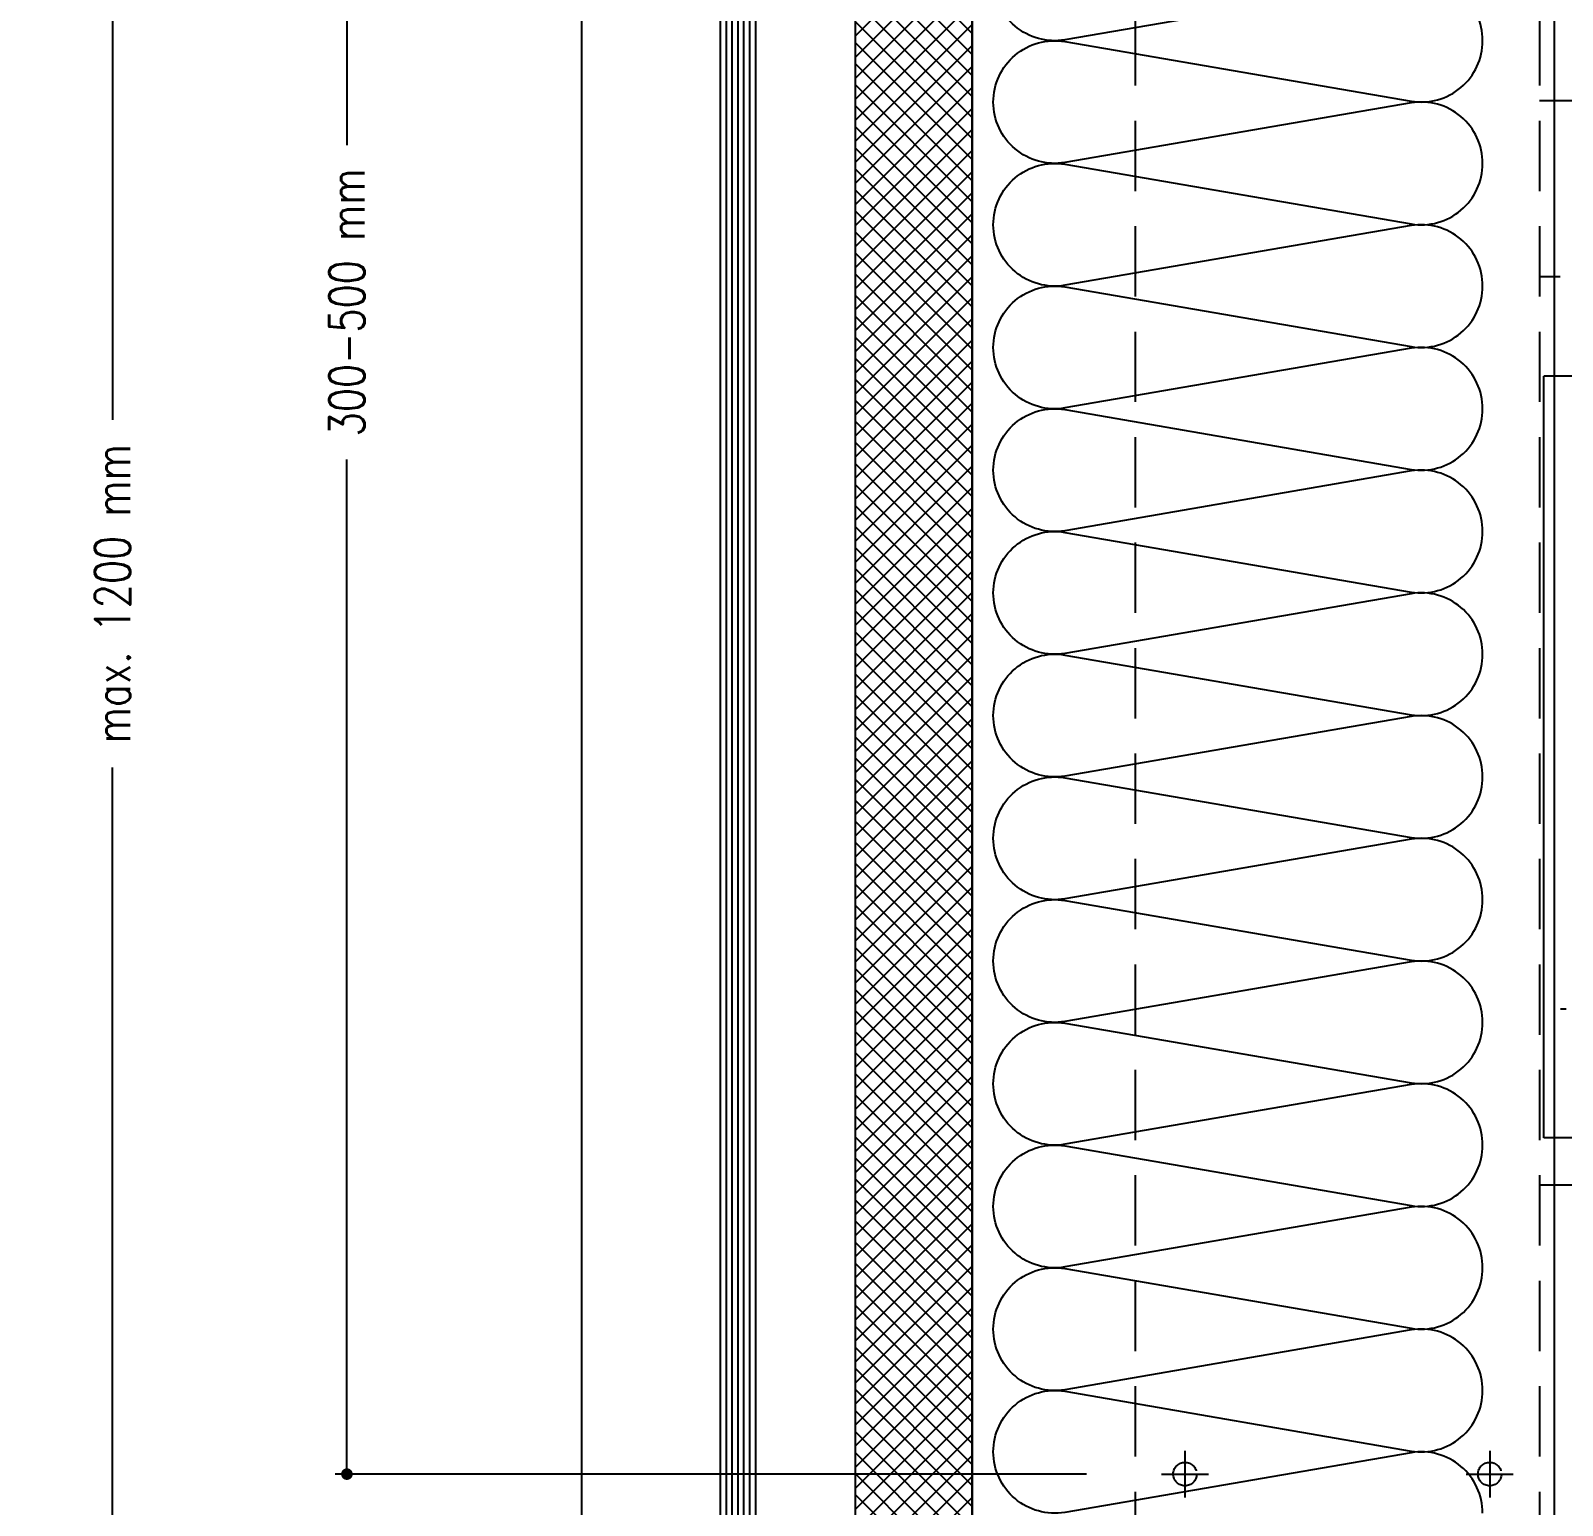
# Model space of a CAD drawing. Extents: x 49 to 186, y 55 to 252.
# Drawn here: x 48.9 to 114.3, y 112.9 to 175.8 of the extents above; entities that cross this region are included whole.
import ezdxf

# ---------------------------------------------------------------- set-up
doc = ezdxf.new("R2010")
doc.units = 0
doc.header["$LTSCALE"] = 6
for name, pattern in [('AUSGEZOGEN', [0]), ('CENTER', [1.02, 0.5, -0.25, 0.02, -0.25]), ('VERDECKT', [0.75, 0.5, -0.25])]:
    doc.linetypes.add(name, pattern=pattern)
doc.layers.get('0').update_dxf_attribs({"color": 4, "linetype": 'CONTINUOUS'})
doc.layers.get('DEFPOINTS').update_dxf_attribs({"linetype": 'AUSGEZOGEN'})
for name, color, linetype in [('CENT_12', 40, 'CENTER'), ('CONST12', 40, 'CONTINUOUS'), ('CONST35', 3, 'CONTINUOUS'), ('HIDE_12', 40, 'VERDECKT'), ('HIDE_25', 3, 'VERDECKT'), ('LLMASSE', 7, 'CONTINUOUS')]:
    doc.layers.add(name, color=color, linetype=linetype)
doc.styles.get("Standard").update_dxf_attribs({"font": 'simplex.shx', "width": 0.8})
doc.dimstyles.new('DOK-1ZU4-PUNKT', dxfattribs={"dimscale": 0.33, "dimtxt": 4.55, "dimasz": 1.5, "dimexe": 1.5, "dimexo": 0.6, "dimgap": 1.5, "dimtad": 0, "dimlfac": 4, "dimdsep": 46, "dimtxsty": 'Standard', "dimblk": 'PUNKT', "dimblk1": 'PUNKT', "dimblk2": 'PUNKT', "dimcen": 0, "dimclrd": 40, "dimclre": 40, "dimclrt": 40, "dimadec": 0, "dimazin": 0, "dimtfac": 0.7, "dimtdec": 4, "dimtofl": 0, "dimtmove": 0, "dimatfit": 3, "dimldrblk": 'PUNKT', "dimfxl": 1, "dimtolj": 1, "dimtzin": 0, "dimarcsym": 0})

# ---------------------------------------------------------------- blocks, each defined once
blk = doc.blocks.new('PUNKT')
at = {"color": 0, "linetype": 'CONTINUOUS'}
blk.add_line((-0.5, 0), (-1, 0), dxfattribs=at)
at = {"color": 0, "linetype": 'CONTINUOUS', "const_width": 0.5}
blk.add_lwpolyline([(-0.25, 0, 1), (0.25, 0, 1)], format="xyb", close=True, dxfattribs=at)
blk = doc.blocks.new('*D92')
at = {"layer": 'DEFPOINTS', "color": 0, "transparency": 16777216}
for p in [(74.072, 233.345), (52.422, 70.23), (71.251, 70.23)]:
    blk.add_point(p, dxfattribs=at)
at = {"layer": 'LLMASSE', "color": 40, "lineweight": -2, "transparency": 16777216}
for p, q in [((73.874, 233.345), (51.927, 233.345)), ((52.422, 232.85), (52.422, 159.204)), ((52.422, 70.725), (52.422, 144.371)), ((71.053, 70.23), (51.927, 70.23))]:
    blk.add_line(p, q, dxfattribs=at)
at = {"layer": 'LLMASSE', "color": 40, "lineweight": -2, "transparency": 16777216, "xscale": 0.495, "yscale": 0.495, "zscale": 0.495}
for p, rotation in [((52.422, 233.345), 90), ((52.422, 70.23), 270)]:
    blk.add_blockref('PUNKT', p, dxfattribs=dict(at, rotation=rotation))
at = {"layer": 'LLMASSE', "color": 40, "transparency": 16777216, "insert": (52.422, 151.788), "char_height": 1.5015, "attachment_point": 5, "rotation": 90}
blk.add_mtext('\\A1;max. 1200 mm', dxfattribs=at)
blk = doc.blocks.new('*D93')
at = {"layer": 'DEFPOINTS', "color": 0, "transparency": 16777216}
for p in [(62.422, 214.22), (97.172, 214.22), (94.172, 114.22)]:
    blk.add_point(p, dxfattribs=at)
at = {"layer": 'LLMASSE', "color": 40, "lineweight": -2, "transparency": 16777216}
for p, q in [((96.974, 214.22), (61.927, 214.22)), ((62.422, 213.725), (62.422, 170.922)), ((62.422, 114.715), (62.422, 157.519)), ((93.974, 114.22), (61.927, 114.22))]:
    blk.add_line(p, q, dxfattribs=at)
at = {"layer": 'LLMASSE', "color": 40, "lineweight": -2, "transparency": 16777216, "xscale": 0.495, "yscale": 0.495, "zscale": 0.495}
for p, rotation in [((62.422, 214.22), 90), ((62.422, 114.22), 270)]:
    blk.add_blockref('PUNKT', p, dxfattribs=dict(at, rotation=rotation))
at = {"layer": 'LLMASSE', "color": 40, "transparency": 16777216, "insert": (62.422, 164.22), "char_height": 1.5015, "attachment_point": 5, "rotation": 90}
blk.add_mtext('\\A1;300-500 mm', dxfattribs=at)
blk = doc.blocks.new('*U81', base_point=(401.35, -296.72))
for points in [[(401.35, 90.77, 0.463678), (389.15, 101.1), (330.05, 90.91, -0.463678), (317.85, 101.24, -0.463678)], [(317.85, 80.29, -0.463678), (330.05, 90.62), (389.15, 80.44, 0.463678), (401.35, 90.77, 0.463678)], [(401.35, 69.82, 0.463678), (389.15, 80.15), (330.05, 69.97, -0.463678), (317.85, 80.29, -0.463678)], [(317.85, 59.35, -0.463678), (330.05, 69.68), (389.15, 59.49, 0.463678), (401.35, 69.82, 0.463678)], [(401.35, 48.88, 0.463678), (389.15, 59.21), (330.05, 49.02, -0.463678), (317.85, 59.35, -0.463678)], [(317.85, 38.4, -0.463678), (330.05, 48.73), (389.15, 38.55, 0.463678), (401.35, 48.88, 0.463678)], [(401.35, 27.93, 0.463678), (389.15, 38.26), (330.05, 28.08, -0.463678), (317.85, 38.4, -0.463678)], [(317.85, 17.46, -0.463678), (330.05, 27.79), (389.15, 17.6, 0.463678), (401.35, 27.93, 0.463678)], [(401.35, 6.99, 0.463678), (389.15, 17.32), (330.05, 7.13, -0.463678), (317.85, 17.46, -0.463678)], [(317.85, -3.49, -0.463678), (330.05, 6.84), (389.15, -3.34, 0.463678), (401.35, 6.99, 0.463678)], [(401.35, -13.96, 0.463678), (389.15, -3.63), (330.05, -13.82, -0.463678), (317.85, -3.49, -0.463678)], [(317.85, -24.43, -0.463678), (330.05, -14.1), (389.15, -24.29, 0.463678), (401.35, -13.96, 0.463678)], [(401.35, -34.9, 0.463678), (389.15, -24.58), (330.05, -34.76, -0.463678), (317.85, -24.43, -0.463678)], [(317.85, -45.38, -0.463678), (330.05, -35.05), (389.15, -45.23, 0.463678), (401.35, -34.9, 0.463678)], [(401.35, -55.85, 0.463678), (389.15, -45.52), (330.05, -55.71, -0.463678), (317.85, -45.38, -0.463678)], [(317.85, -66.32, -0.463678), (330.05, -55.99), (389.15, -66.18, 0.463678), (401.35, -55.85, 0.463678)], [(401.35, -76.79, 0.463678), (389.15, -66.47), (330.05, -76.65, -0.463678), (317.85, -66.32, -0.463678)], [(317.85, -87.27, -0.463678), (330.05, -76.94), (389.15, -87.12, 0.463678), (401.35, -76.79, 0.463678)], [(401.35, -97.74, 0.463678), (389.15, -87.41), (330.05, -97.6, -0.463678), (317.85, -87.27, -0.463678)], [(317.85, -108.21, -0.463678), (330.05, -97.88), (389.15, -108.07, 0.463678), (401.35, -97.74, 0.463678)], [(401.35, -118.68, 0.463678), (389.15, -108.36), (330.05, -118.54, -0.463678), (317.85, -108.21, -0.463678)], [(317.85, -129.16, -0.463678), (330.05, -118.83), (389.15, -129.01, 0.463678), (401.35, -118.68, 0.463678)], [(401.35, -139.63, 0.463678), (389.15, -129.3), (330.05, -139.49, -0.463678), (317.85, -129.16, -0.463678)], [(317.85, -150.1, -0.463678), (330.05, -139.77), (389.15, -149.96, 0.463678), (401.35, -139.63, 0.463678)], [(401.35, -160.57, 0.463678), (389.15, -150.25), (330.05, -160.43, -0.463678), (317.85, -150.1, -0.463678)]]:
    blk.add_lwpolyline(points, format="xyb")

msp = doc.modelspace()

# ---------------------------------------------------------------- hatches: boundary and pattern name
at = {"layer": 'CONST12'}
h = msp.add_hatch(dxfattribs=at)
h.set_pattern_fill('ANSI37', color=256, scale=0.2, style=0, double=1)
h.set_pattern_definition([(45, (0, -10), (-0.4490128, 0.4490128), []), (135, (0, -10), (-0.4490128, -0.4490128), [])])
edge = h.paths.add_edge_path()
edge.add_line((84.0971, 230.4704), (84.0971, 73.1047))
edge.add_line((84.0971, 73.1047), (89.0471, 73.1047))
edge.add_line((89.0471, 73.1047), (89.0471, 77.3547))
edge.add_arc((90.1721, 77.3547), 1.125, 162.853764, 180, ccw=False)
edge.add_line((89.0971, 77.6864), (89.0971, 230.4704))
edge.add_line((89.0971, 230.4704), (84.0971, 230.4704))

# ---------------------------------------------------------------- linework, layer by layer
at = {"layer": 'CENT_12'}
for p, q in [((98.1721, 115.2204), (98.1721, 113.2204)), ((111.1721, 115.2204), (111.1721, 113.2204)), ((97.1721, 114.2204), (99.1721, 114.2204)), ((110.1721, 114.2204), (112.1721, 114.2204))]:
    msp.add_line(p, q, dxfattribs=at)
for points in [[(120.2971, 165.3167), (113.2971, 165.3167)], [(120.5471, 134.0667), (114.1871, 134.0667)]]:
    msp.add_lwpolyline(points, dxfattribs=at)
at = {"layer": 'CONST12'}
msp.add_lwpolyline([(79.8462, 73.1047), (89.0971, 73.1047), (89.0971, 230.4704), (79.8462, 230.4704), (79.8462, 225.4704), (84.0971, 225.4704), (84.0971, 78.1047), (79.8462, 78.1047), (79.8462, 73.1047)], dxfattribs=at)
at = {"layer": 'CONST35'}
for p, q in [((72.4221, 244.5954), (72.4221, 59.0072)), ((78.3462, 230.4704), (78.3462, 73.1047)), ((78.5962, 230.4704), (78.5962, 73.1047)), ((78.8462, 230.4704), (78.8462, 73.1047)), ((79.0962, 230.4704), (79.0962, 73.1047)), ((79.3462, 230.4704), (79.3462, 73.1047)), ((79.5962, 230.4704), (79.5962, 73.1047)), ((79.8462, 230.4704), (79.8462, 73.1047)), ((84.0971, 230.4704), (84.0971, 73.1047)), ((89.0971, 230.4704), (89.0971, 73.1047)), ((113.9221, 224.7204), (113.9221, 78.8547))]:
    msp.add_line(p, q, dxfattribs=at)
for points in [[(140.9846, 161.0667), (113.4846, 161.0667)], [(113.4846, 128.5667), (113.4846, 161.0667)], [(140.9846, 128.5667), (113.4846, 128.5667)]]:
    msp.add_lwpolyline(points, dxfattribs=at)
at = {"layer": 'HIDE_12'}
msp.add_lwpolyline([(113.2971, 126.5667), (115.2971, 126.5667), (115.2971, 172.8167), (113.2971, 172.8167)], dxfattribs=at)
at = {"layer": 'HIDE_25'}
for p, q in [((96.0471, 230.4704), (96.0471, 73.1047)), ((113.2971, 230.4704), (113.2971, 73.1047))]:
    msp.add_line(p, q, dxfattribs=at)
for centre in [(98.1721, 114.2204), (111.1721, 114.2204)]:
    msp.add_circle(centre, 0.5, dxfattribs=at)

# ---------------------------------------------------------------- block references
at = {"layer": 'CONST12', "xscale": 0.25, "yscale": 0.25, "zscale": 0.25}
msp.add_blockref('*U81', (110.8716, 78.5156), dxfattribs=at)

# ---------------------------------------------------------------- dimensions: what is measured, and where the dimension line sits
at = {"layer": 'LLMASSE'}
for base, p1, p2, text, picture, middle in [((52.4221, 70.2297), (74.0721, 233.3454), (71.2509, 70.2297), 'max. 1200 mm', '*D92', (52.4221, 151.7875)), ((62.4221, 214.2204), (94.1721, 114.2204), (97.1721, 214.2204), '300-500 mm', '*D93', (62.4221, 164.2204))]:
    dim = msp.add_linear_dim(base=base, p1=p1, p2=p2, angle=90, text=text, dimstyle='DOK-1ZU4-PUNKT', dxfattribs=at)
    dim.commit()
    dim.dimension.update_dxf_attribs({"geometry": picture, "text_midpoint": middle})

doc.saveas('drawing.dxf')
